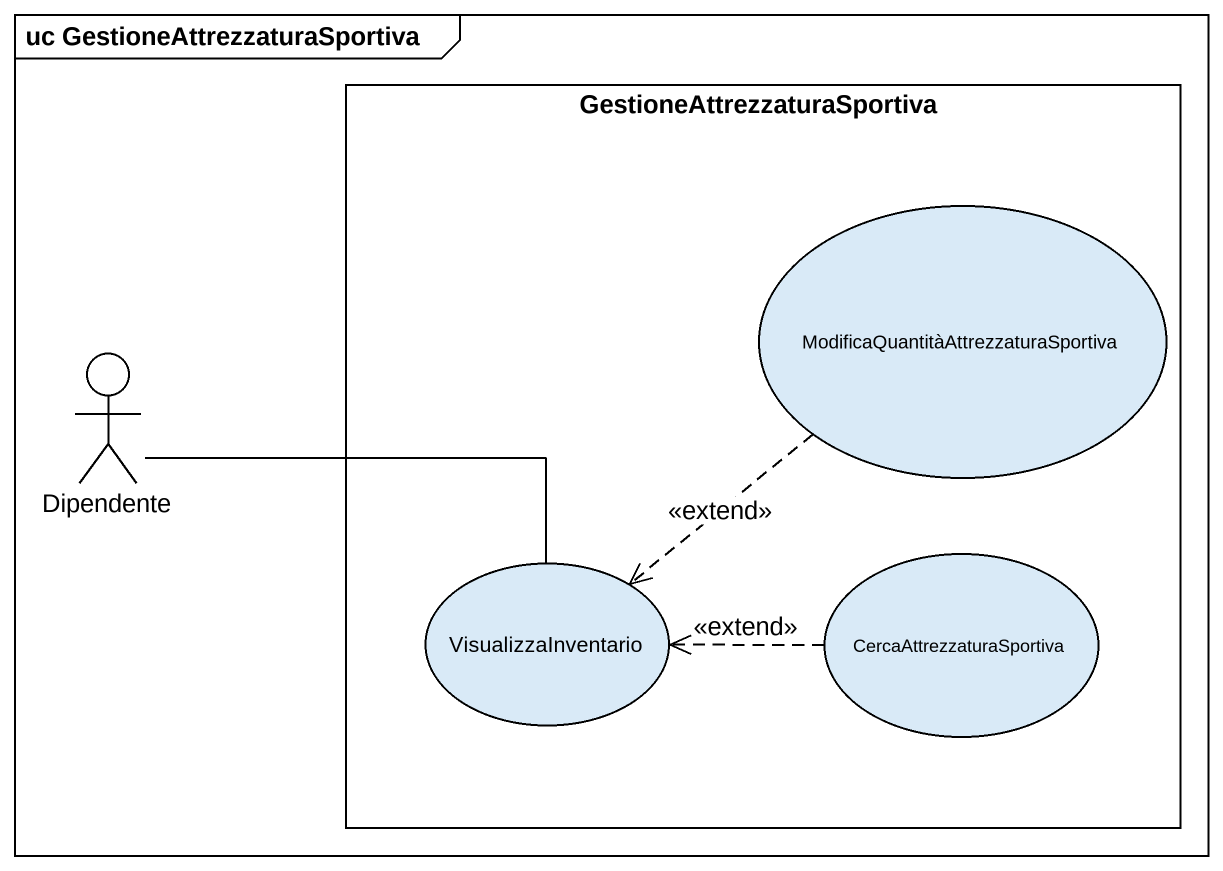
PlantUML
@startuml
mainframe uc GestioneAttrezzaturaSportiva
rectangle GestioneAttrezzaturaSportiva {
  usecase "ModificaQuantitàAttrezzaturaSportiva" as ModificaQuantitàAttrezzatura
  usecase VisualizzaInventario
  usecase CercaAttrezzaturaSportiva
}
actor Dipendente
ModificaQuantitàAttrezzatura ..> VisualizzaInventario : <<extend>>
Dipendente -right- VisualizzaInventario
CercaAttrezzaturaSportiva .left.> VisualizzaInventario : <<extend>>
@enduml
